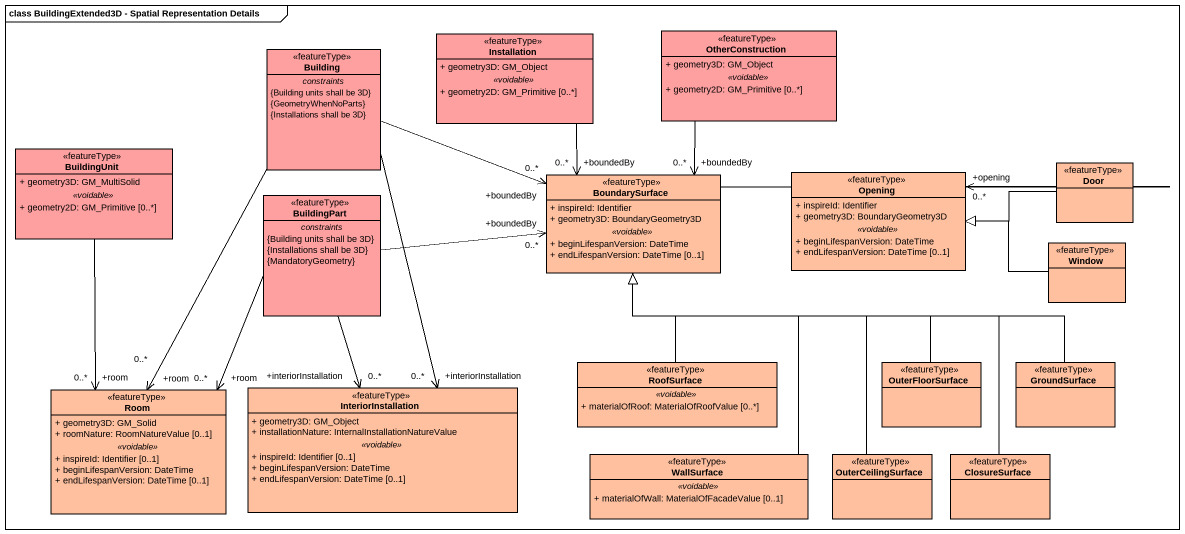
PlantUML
@startuml
mainframe class BuildingExtended3D - Spatial Representation Details
hide circle
hide empty members
skinparam classAttributeIconSize 0
class Installation <<featureType>> #FFA0A0 {
  + geometry3D: GM_Object
  .. <<voidable>> ..
  + geometry2D: GM_Primitive [0..*]
}
class OtherConstruction <<featureType>> #FFA0A0 {
  + geometry3D: GM_Object
  .. <<voidable>> ..
  + geometry2D: GM_Primitive [0..*]
}
class Building <<featureType>> #FFA0A0 {
  -- constraints --
  {Building units shall be 3D}
  {GeometryWhenNoParts}
  {Installations shall be 3D}
}
class BuildingUnit <<featureType>> #FFA0A0 {
  + geometry3D: GM_MultiSolid
  .. <<voidable>> ..
  + geometry2D: GM_Primitive [0..*]
}
class BoundarySurface <<featureType>> #FFC0A0 {
  + inspireId: Identifier
  + geometry3D: BoundaryGeometry3D
  .. <<voidable>> ..
  + beginLifespanVersion: DateTime
  + endLifespanVersion: DateTime [0..1]
}
class Opening <<featureType>> #FFC0A0 {
  + inspireId: Identifier
  + geometry3D: BoundaryGeometry3D
  .. <<voidable>> ..
  + beginLifespanVersion: DateTime
  + endLifespanVersion: DateTime [0..1]
}
class Door <<featureType>> #FFC0A0
class BuildingPart <<featureType>> #FFA0A0 {
  -- constraints --
  {Building units shall be 3D}
  {Installations shall be 3D}
  {MandatoryGeometry}
}
class Window <<featureType>> #FFC0A0
class RoofSurface <<featureType>> #FFC0A0 {
  .. <<voidable>> ..
  + materialOfRoof: MaterialOfRoofValue [0..*]
}
class OuterFloorSurface <<featureType>> #FFC0A0
class GroundSurface <<featureType>> #FFC0A0
class Room <<featureType>> #FFC0A0 {
  + geometry3D: GM_Solid
  + roomNature: RoomNatureValue [0..1]
  .. <<voidable>> ..
  + inspireId: Identifier [0..1]
  + beginLifespanVersion: DateTime
  + endLifespanVersion: DateTime [0..1]
}
class InteriorInstallation <<featureType>> #FFC0A0 {
  + geometry3D: GM_Object
  + installationNature: InternalInstallationNatureValue
  .. <<voidable>> ..
  + inspireId: Identifier [0..1]
  + beginLifespanVersion: DateTime
  + endLifespanVersion: DateTime [0..1]
}
class WallSurface <<featureType>> #FFC0A0 {
  .. <<voidable>> ..
  + materialOfWall: MaterialOfFacadeValue [0..1]
}
class OuterCeilingSurface <<featureType>> #FFC0A0
class ClosureSurface <<featureType>> #FFC0A0
Installation --> "+boundedBy\n0..*" BoundarySurface
OtherConstruction --> "+boundedBy\n0..*" BoundarySurface
Building -right-> "+boundedBy\n0..*" BoundarySurface
Building --> "+room\n0..*" Room
Building --> "+interiorInstallation\n0..*" InteriorInstallation
BuildingUnit --> "+room\n0..*" Room
BoundarySurface -right-> "+opening\n0..*" Opening
Door -left-|> Opening
BuildingPart -right-> "+boundedBy\n0..*" BoundarySurface
BuildingPart --> "+room\n0..*" Room
BuildingPart --> "+interiorInstallation\n0..*" InteriorInstallation
Window -left-|> Opening
RoofSurface -up-|> BoundarySurface
OuterFloorSurface -left-|> BoundarySurface
GroundSurface -left-|> BoundarySurface
WallSurface -up-|> BoundarySurface
OuterCeilingSurface -up-|> BoundarySurface
ClosureSurface -up-|> BoundarySurface
@enduml
